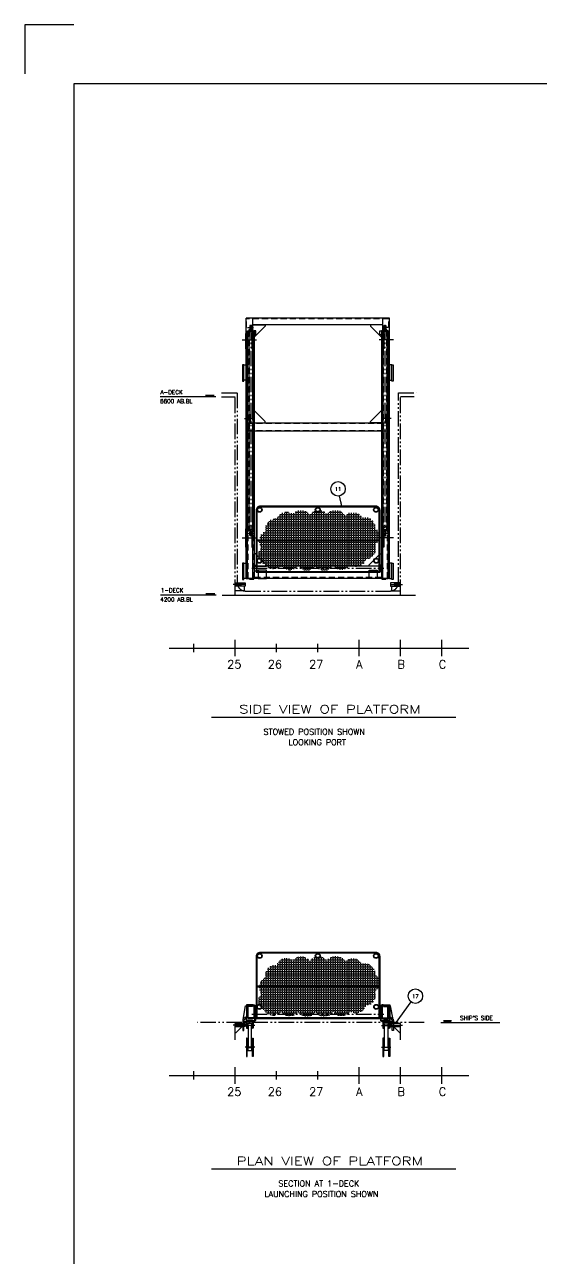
# Model space of a CAD drawing. Extents: x -1361 to 25435, y 363 to 30236.
# Drawn here: x -1361 to 4891, y 15300 to 30236 of the extents above; entities that cross this region are included whole.
import ezdxf
from ezdxf.enums import TextEntityAlignment as Align
from ezdxf.xclip import XClip

# ---------------------------------------------------------------- set-up
doc = ezdxf.new("R2010")
doc.units = 0
doc.header["$LTSCALE"] = 150
doc.header["$XCLIPFRAME"] = 0
for name, pattern in [('CENTER', [3, 2.5, -0.25, 0, -0.25]), ('DASHED', [0.75, 0.5, -0.25]), ('PHANTOM', [2.1, 1.25, -0.2, 0.125, -0.2, 0.125, -0.2])]:
    doc.linetypes.add(name, pattern=pattern)
doc.layers.get('0').update_dxf_attribs({"linetype": 'CONTINUOUS'})
for name, color, linetype in [('POSNR', 2, 'CONTINUOUS'), ('S0CO1', 1, 'CONTINUOUS'), ('S0CO2', 2, 'CONTINUOUS'), ('S0CO5', 4, 'CONTINUOUS'), ('S0DA1', 1, 'DASHED'), ('S0DIM', 2, 'CONTINUOUS'), ('S0PH1', 1, 'PHANTOM'), ('S0PH5', 4, 'PHANTOM'), ('S0TX2', 2, 'CONTINUOUS'), ('S0TX3', 3, 'CONTINUOUS')]:
    doc.layers.add(name, color=color, linetype=linetype)
doc.styles.add('18', font='romans', dxfattribs={"height": 180})
doc.styles.add('ROMANS', font='romans.shx', dxfattribs={"height": 50})
doc.dimstyles.get("Standard").update_dxf_attribs({"dimscale": 25, "dimtxt": 3, "dimasz": 2, "dimexe": 0.5, "dimexo": 1, "dimgap": 1, "dimtad": 1, "dimdsep": 46, "dimtxsty": 'ROMANS', "dimcen": 1.5, "dimclrd": 1, "dimclre": 1, "dimclrt": 2, "dimazin": 2, "dimtfac": 1, "dimtmove": 2, "dimatfit": 3, "dimfxl": 0.5, "dimtvp": 100, "dimtolj": 1, "dimarcsym": 0})
pattern_1 = [(0, (8015.67, -6958.665), (0, 27.94), [20.32, -7.62]), (90, (8015.67, -6958.665), (-27.94, 2e-15), [20.32, -7.62])]

# ---------------------------------------------------------------- blocks, each defined once
blk = doc.blocks.new('Dykkerplatt-brett-p')
at = {"linetype": 'ByBlock'}
h = blk.add_hatch(dxfattribs=at)
h.set_pattern_fill('ANGLE', color=0, scale=4, style=0)
h.set_pattern_definition(pattern_1)
h.paths.add_polyline_path([(693, 485, 0.520567), (535, 612, 0.520567), (335, 637, 0.520567), (110, 653, 0.520567), (-96, 643, 0.520567), (-299, 653, 0.520567), (-495, 599, 0.520567), (-628, 447, 0.293189), (-708, 340), (736, 340, 0.056891), (743, 367), (743, 402, 0.202974)])
h.paths.add_polyline_path([(736, 340), (-708, 340, 0.020215), (-709, 330), (732, 330, 0.022087)])
h.paths.add_polyline_path([(690, 282, 0.129879), (732, 330), (-709, 330, 0.176352), (-679, 251, 0.520567), (-647, 51, 0.152075), (-592, 0), (-483, 0, 0.105303), (-441, 32, 0.092042), (-409, 0), (-268, 0, 0.084173), (-238, 29, 0.078174), (-210, 0), (-54, 0, 0.078174), (-26, 29, 0.078174), (2, 0), (158, 0, 0.078174), (186, 29, 0.085821), (218, 0), (354, 0, 0.109091), (392, 38, 0.520567), (582, 108, 0.520567)])
h.paths.add_polyline_path([(354, 0), (218, 0, 0.293728)])
h.paths.add_polyline_path([(158, 0), (2, 0, 0.335762)])
h.paths.add_polyline_path([(-54, 0), (-210, 0, 0.335762)])
h.paths.add_polyline_path([(-268, 0), (-409, 0, 0.313953)])
h.paths.add_polyline_path([(-483, 0), (-592, 0, 0.22796)])
at = {"color": 0, "linetype": 'ByBlock'}
for p, q in [((743, 340), (-737, 340)), ((743, 330), (-737, 330))]:
    blk.add_line(p, q, dxfattribs=at)
at = {"color": 0, "linetype": 'PHANTOM'}
blk.add_line((-799, 0), (799, 0), dxfattribs=at)
at = {"color": 0, "linetype": 'ByBlock'}
for points in [[(-747, 700), (-747, -50), (753, -50), (753, 700, 0.414214), (703, 750), (-697, 750, 0.414214)], [(-737, 700), (-737, -40), (743, -40), (743, 700, 0.414214), (703, 740), (-697, 740, 0.414214)], [(-767, 101), (-767, -39, -0.414214), (-777, -49), (-837, -49, -0.414214), (-847, -39), (-847, 101, -0.414214), (-837, 111), (-777, 111, -0.414214)], [(-773, 101), (-773, -39, -0.414214), (-777, -43), (-837, -43, -0.414214), (-841, -39), (-841, 101, -0.414214), (-837, 105), (-777, 105, -0.414214)], [(773, 101), (773, -39, 0.414214), (783, -49), (843, -49, 0.414214), (853, -39), (853, 101, 0.414214), (843, 111), (783, 111, 0.414214)], [(779, 101), (779, -39, 0.414214), (783, -43), (843, -43, 0.414214), (847, -39), (847, 101, 0.414214), (843, 105), (783, 105, 0.414214)]]:
    blk.add_lwpolyline(points, format="xyb", close=True, dxfattribs=at)
for points in [[(-747, 38), (-747, -38), (-767, -38), (-767, 38)], [(753, 38), (753, -38), (773, -38), (773, 38)]]:
    blk.add_lwpolyline(points, close=True, dxfattribs=at)
for centre, radius in [((-704, 707), 30.1), ((-704, 707), 24.6), ((0, 707), 30.1), ((0, 707), 24.6), ((704, 707), 30.1), ((704, 707), 24.6), ((-707, 90), 30.1), ((-707, 90), 24.6), ((707, 90), 30.1), ((707, 90), 24.6)]:
    blk.add_circle(centre, radius, dxfattribs=at)
blk = doc.blocks.new('Dykkerplatt-føring-p')
at = {"color": 0, "linetype": 'PHANTOM'}
for p, q in [((-763, -135), (-879, -135)), ((769, -135), (885, -135)), ((-763, -399), (-879, -399)), ((769, -399), (885, -399))]:
    blk.add_line(p, q, dxfattribs=at)
at = {"color": 0, "linetype": 'ByBlock'}
for points in [[(-864, -86), (-904, -86), (-904, -61), (-874, 104), (-864, 104)], [(870, -86), (910, -86), (910, -61), (880, 104), (870, 104)], [(-803, -175), (-798, -175), (-798, -111), (-848, -111), (-848, -175), (-843, -175)], [(809, -175), (804, -175), (804, -95), (854, -95), (854, -175), (849, -175)], [(-843, -359), (-848, -359), (-848, -439), (-798, -439), (-798, -359), (-803, -359)], [(849, -359), (854, -359), (854, -439), (804, -439), (804, -359), (809, -359)]]:
    blk.add_lwpolyline(points, dxfattribs=at)
for points in [[(-784, 114), (-864, 114), (-864, -86), (-784, -86), (-784, -75), (-848, -75, -0.414214), (-858, -65), (-858, 93, -0.414214), (-848, 103), (-784, 103)], [(-784, -75), (-770, -75, 0.414214), (-762, -67), (-762, 95, 0.414214), (-770, 103), (-784, 103), (-784, 113), (-770, 113, -0.414214), (-752, 95), (-752, -67, -0.414214), (-770, -85), (-784, -85)], [(790, -75), (776, -75, -0.414214), (768, -67), (768, 95, -0.414214), (776, 103), (790, 103), (790, 113), (776, 113, 0.414214), (758, 95), (758, -67, 0.414214), (776, -85), (790, -85)], [(790, 114), (870, 114), (870, -86), (790, -86), (790, -75), (854, -75, 0.414214), (864, -65), (864, 93, 0.414214), (854, 103), (790, 103)], [(-894, -196), (-894, -75, -0.263447), (-884, -58), (-864, -46), (-872, -33), (-892, -45, 0.263447), (-909, -75), (-909, -196)], [(900, -196), (900, -75, 0.263447), (890, -58), (870, -46), (878, -33), (898, -45, -0.263447), (915, -75), (915, -196)]]:
    blk.add_lwpolyline(points, format="xyb", close=True, dxfattribs=at)
for points in [[(-848, 64), (-848, -36), (-858, -36), (-858, 64)], [(-789, 103), (-789, 95), (-839, 95), (-839, 103)], [(795, 103), (795, 95), (845, 95), (845, 103)], [(854, 64), (854, -36), (864, -36), (864, 64)], [(-864, -86), (-864, -169), (-854, -169), (-854, -86)], [(-854, -165), (-848, -165), (-848, -121), (-854, -121)], [(-843, -402), (-803, -402), (-803, -134), (-843, -134)], [(-791, -67), (-791, -75), (-841, -75), (-841, -67)], [(-792, -165), (-798, -165), (-798, -121), (-792, -121)], [(-782, -86), (-782, -169), (-792, -169), (-792, -86)], [(788, -86), (788, -169), (798, -169), (798, -86)], [(797, -67), (797, -75), (847, -75), (847, -67)], [(798, -165), (804, -165), (804, -105), (798, -105)], [(849, -402), (809, -402), (809, -117), (849, -117)], [(860, -165), (854, -165), (854, -105), (860, -105)], [(870, -86), (870, -169), (860, -169), (860, -86)], [(-864, -509), (-854, -509), (-854, -289), (-864, -289)], [(-782, -509), (-792, -509), (-792, -289), (-782, -289)], [(788, -509), (798, -509), (798, -289), (788, -289)], [(870, -509), (860, -509), (860, -289), (870, -289)], [(-854, -429), (-848, -429), (-848, -369), (-854, -369)], [(-792, -429), (-798, -429), (-798, -369), (-792, -369)], [(798, -429), (804, -429), (804, -369), (798, -369)], [(860, -429), (854, -429), (854, -369), (860, -369)]]:
    blk.add_lwpolyline(points, close=True, dxfattribs=at)
blk = doc.blocks.new('*X13')
at = {"color": 0}
for p, q in [((13410, 17177), (13450, 17217)), ((13439, 17177), (13479, 17217)), ((13467, 17177), (13507, 17217)), ((13495, 17177), (13535, 17217)), ((13523, 17177), (13563, 17217)), ((13552, 17177), (13592, 17217))]:
    blk.add_line(p, q, dxfattribs=at)
blk = doc.blocks.new('TYKK')
at = {"layer": 'S0CO1'}
for p, q in [((-2.04, 0.82), (2.04, 0.82)), ((-2.04, 0), (2.04, 0))]:
    blk.add_line(p, q, dxfattribs=at)
at = {"layer": 'S0CO1', "xscale": 0.0204, "yscale": 0.0204, "zscale": 0.0204}
blk.add_blockref('*X13', (-275.41, -350.41), dxfattribs=at)
blk = doc.blocks.new('KNE-150-1')
at = {"layer": 'S0CO1', "color": 0}
blk.add_lwpolyline([(0, 0), (0, -150), (15, -150), (150, -15), (150, 0)], close=True, dxfattribs=at)
blk = doc.blocks.new('Dykkerplatt-føring-e')
at = {"layer": 'S0CO1'}
for p, q in [((867, 3025), (-867, 3025)), ((-867, -125), (-867, 3025)), ((-787, 1801), (-787, 3025)), ((787, 1801), (787, 3025)), ((867, -125), (867, 3025)), ((787, 2945), (-787, 2945)), ((-855, 1761), (855, 1761)), ((-855, 1661), (855, 1661)), ((-787, -125), (-787, 1701)), ((787, -125), (787, 1701)), ((-867, -125), (-787, -125)), ((867, -125), (787, -125))]:
    blk.add_line(p, q, dxfattribs=at)
for points in [[(-869, 2656), (-869, 2840), (-859, 2840), (-859, 2656)], [(-787, 2656), (-787, 2840), (-797, 2840), (-797, 2656)], [(787, 2656), (787, 2840), (797, 2840), (797, 2656)], [(869, 2656), (869, 2840), (859, 2840), (859, 2656)], [(-912, 2264), (-897, 2264), (-897, 2460), (-912, 2460)], [(-897, 2460), (-867, 2460), (-867, 2275), (-897, 2275)], [(897, 2460), (867, 2460), (867, 2275), (897, 2275)], [(912, 2264), (897, 2264), (897, 2460), (912, 2460)], [(-867, 1619), (-867, 1861), (-855, 1861), (-855, 1619)], [(-831, 1761), (-831, 1861), (-819, 1861), (-819, 1761)], [(831, 1761), (831, 1861), (819, 1861), (819, 1761)], [(867, 1619), (867, 1861), (855, 1861), (855, 1619)], [(-869, 256), (-869, 476), (-859, 476), (-859, 256)], [(-787, 256), (-787, 476), (-797, 476), (-797, 256)], [(787, 256), (787, 476), (797, 476), (797, 256)], [(869, 256), (869, 476), (859, 476), (859, 256)], [(-912, -136), (-897, -136), (-897, 60), (-912, 60)], [(-897, 60), (-867, 60), (-867, -125), (-897, -125)], [(897, 60), (867, 60), (867, -125), (897, -125)], [(912, -136), (897, -136), (897, 60), (912, 60)]]:
    blk.add_lwpolyline(points, close=True, dxfattribs=at)
at = {"layer": 'S0DA1'}
for p, q in [((-861, -125), (-861, 3025)), ((861, 3019), (-861, 3019)), ((861, -125), (861, 3025)), ((-855, 1755), (855, 1755)), ((-855, 1668), (855, 1668))]:
    blk.add_line(p, q, dxfattribs=at)
at = {"layer": 'S0PH1'}
for p, q in [((-914, 2766), (-741, 2766)), ((914, 2766), (741, 2766)), ((-888, 1811), (-797, 1811)), ((888, 1811), (797, 1811)), ((-914, 366), (-741, 366)), ((914, 366), (741, 366))]:
    blk.add_line(p, q, dxfattribs=at)
at = {"layer": 'S0CO1', "xscale": -1}
for p, rotation in [((-787, 2945), 90), ((787, 1761), 270)]:
    blk.add_blockref('KNE-150-1', p, dxfattribs=dict(at, rotation=rotation))
at = {"layer": 'S0CO1'}
for p, rotation in [((787, 2945), 270), ((-787, 1761), 90)]:
    blk.add_blockref('KNE-150-1', p, dxfattribs=dict(at, rotation=rotation))
blk = doc.blocks.new('Dykkerplatt-senkearm-e')
at = {"layer": 'S0CO1'}
for p, q in [((770, 25), (-770, 25)), ((770, -125), (-770, -125))]:
    blk.add_line(p, q, dxfattribs=at)
for points in [[(-770, -125), (-850, -125), (-850, 2875), (-770, 2875)], [(-770, 2825), (-750, 2825), (-750, 2875), (-770, 2875)], [(770, 2825), (750, 2825), (750, 2875), (770, 2875)], [(770, -125), (850, -125), (850, 2875), (770, 2875)], [(-825, -133), (-775, -133), (-775, -125), (-825, -125)], [(-720, -125), (-620, -125), (-620, -25), (-720, -25)], [(720, -125), (620, -125), (620, -25), (720, -25)], [(775, -133), (825, -133), (825, -125), (775, -125)]]:
    blk.add_lwpolyline(points, close=True, dxfattribs=at)
at = {"layer": 'S0DA1'}
for p, q in [((-844, -125), (-844, 2875)), ((-776, -125), (-776, 2875)), ((776, -125), (776, 2875)), ((844, -125), (844, 2875)), ((770, -113), (-770, -113))]:
    blk.add_line(p, q, dxfattribs=at)
at = {"layer": 'S0CO1', "rotation": 90}
blk.add_blockref('KNE-150-1', (-770, 25), dxfattribs=at)
at = {"layer": 'S0CO1', "xscale": -1, "rotation": 270}
blk.add_blockref('KNE-150-1', (770, 25), dxfattribs=at)
blk = doc.blocks.new('Dykkerplatt-brett-VERTIKALT')
at = {"linetype": 'ByBlock'}
h = blk.add_hatch(dxfattribs=at)
h.set_pattern_fill('ANGLE', color=0, scale=4, style=0)
h.set_pattern_definition(pattern_1)
h.paths.add_polyline_path([(693, 485, 0.520567), (535, 612, 0.520567), (335, 637, 0.520567), (110, 653, 0.520567), (-96, 643, 0.520567), (-299, 653, 0.520567), (-495, 599, 0.520567), (-628, 447, 0.293189), (-708, 340), (736, 340, 0.056891), (743, 367), (743, 402, 0.202974)])
h.paths.add_polyline_path([(736, 340), (-708, 340, 0.020215), (-709, 330), (732, 330, 0.022087)])
h.paths.add_polyline_path([(690, 282, 0.129879), (732, 330), (-709, 330, 0.176352), (-679, 251, 0.520567), (-647, 51, 0.152075), (-592, 0), (-483, 0, 0.105303), (-441, 32, 0.092042), (-409, 0), (-268, 0, 0.084173), (-238, 29, 0.078174), (-210, 0), (-54, 0, 0.078174), (-26, 29, 0.078174), (2, 0), (158, 0, 0.078174), (186, 29, 0.085821), (218, 0), (354, 0, 0.109091), (392, 38, 0.520567), (582, 108, 0.520567)])
h.paths.add_polyline_path([(354, 0), (218, 0, 0.293728)])
h.paths.add_polyline_path([(158, 0), (2, 0, 0.335762)])
h.paths.add_polyline_path([(-54, 0), (-210, 0, 0.335762)])
h.paths.add_polyline_path([(-268, 0), (-409, 0, 0.313953)])
h.paths.add_polyline_path([(-483, 0), (-592, 0, 0.22796)])
at = {"color": 0, "linetype": 'ByBlock'}
for p, q in [((743, 340), (-737, 340)), ((743, 330), (-737, 330))]:
    blk.add_line(p, q, dxfattribs=at)
at = {"color": 0, "linetype": 'PHANTOM'}
blk.add_line((-799, 0), (799, 0), dxfattribs=at)
at = {"color": 0, "linetype": 'ByBlock'}
for points in [[(-747, 700), (-747, -50), (753, -50), (753, 700, 0.414214), (703, 750), (-697, 750, 0.414214)], [(-737, 700), (-737, -40), (743, -40), (743, 700, 0.414214), (703, 740), (-697, 740, 0.414214)]]:
    blk.add_lwpolyline(points, format="xyb", close=True, dxfattribs=at)
for points in [[(-747, 37), (-747, -38), (-767, -38), (-767, 37)], [(753, 37), (753, -38), (773, -38), (773, 37)]]:
    blk.add_lwpolyline(points, close=True, dxfattribs=at)
for centre, radius in [((-704, 707), 30.1), ((-704, 707), 24.6), ((0, 707), 30.1), ((0, 707), 24.6), ((704, 707), 30.1), ((704, 707), 24.6), ((-707, 90), 30.1), ((-707, 90), 24.6), ((707, 90), 30.1), ((707, 90), 24.6)]:
    blk.add_circle(centre, radius, dxfattribs=at)
blk = doc.blocks.new('ST10011')
at = {"layer": 'S0CO1'}
for p, q in [((4.24, 0.65), (-0.08, 0.65)), ((0, 0), (0.65, 0.65)), ((0.6, 0), (1.25, 0.65)), ((1.2, 0), (1.85, 0.65)), ((1.8, 0), (2.45, 0.65)), ((2.4, 0), (3.05, 0.65)), ((3, 0), (3.65, 0.65))]:
    blk.add_line(p, q, dxfattribs=at)
blk = doc.blocks.new('sylinder-40-20-2325')
at = {"color": 0, "linetype": 'PHANTOM'}
for p, q in [((35, 0), (-2528, 0)), ((-2493, 41), (-2493, -33)), ((0, 41), (0, -33))]:
    blk.add_line(p, q, dxfattribs=at)
at = {"color": 0, "linetype": 'DASHED'}
for p, q in [((-2504, -12), (-2504, 12)), ((-2484, -12), (-2484, 12)), ((-34, 20), (-2443, 20)), ((-10, -12), (-10, 12)), ((10, -12), (10, 12)), ((-34, -20), (-2443, -20))]:
    blk.add_line(p, q, dxfattribs=at)
at = {"color": 0, "linetype": 'ByBlock'}
for p, q in [((-2467, 10), (-2467, -10)), ((-2453, 10), (-2467, 10)), ((-2453, 23), (-2451, 25)), ((-2453, 23), (-2453, 0)), ((-2453, -23), (-2453, 0)), ((-2451, 25), (-2451, 0)), ((-26, 25), (-2451, 25)), ((-2451, -25), (-2451, 0)), ((-2443, 0), (-2443, 25)), ((-2443, 0), (-2443, -25)), ((-34, 0), (-34, 25)), ((-29, 24), (-34, 24)), ((-29, 21), (-34, 21)), ((-29, 16), (-34, 16)), ((-29, 8), (-34, 8)), ((-34, 0), (-34, -25)), ((-29, 0), (-29, 25)), ((-29, 0), (-29, -25)), ((-26, 25), (-26, 0)), ((-26, -25), (-26, 0)), ((-2453, -10), (-2467, -10)), ((-2453, -23), (-2451, -25)), ((-26, -25), (-2451, -25)), ((-29, -8), (-34, -8)), ((-29, -16), (-34, -16)), ((-29, -21), (-34, -21)), ((-29, -24), (-34, -24))]:
    blk.add_line(p, q, dxfattribs=at)
for points in [[(-2467, -12), (-2519, -12), (-2519, 12), (-2467, 12)], [(-26, -12), (25, -12), (25, 12), (-26, 12)]]:
    blk.add_lwpolyline(points, close=True, dxfattribs=at)
for centre in [(-2408, 0), (-45, 0)]:
    blk.add_circle(centre, 11, dxfattribs=at)
blk = doc.blocks.new('POS1')
at = {"layer": 'POSNR'}
blk.add_circle((0, 0), 175, dxfattribs=at)
at = {"layer": 'POSNR', "color": 2, "style": 'ROMANS'}
blk.add_attdef('POS', text='', height=90, dxfattribs=at).set_placement((0, -50), align=Align.CENTER)
blk = doc.blocks.new('A$C64097268')
for p, q in [((-2759, 0), (35129, 0)), ((-2500, -100), (-2500, 100)), ((-2000, -50), (-2000, 50)), ((-1500, -50), (-1500, 50)), ((-1000, -50), (-1000, 50)), ((-500, -50), (-500, 50)), ((0, -100), (0, 100)), ((500, -50), (500, 50)), ((1000, -50), (1000, 50)), ((1500, -50), (1500, 50)), ((2000, -50), (2000, 50)), ((2500, -100), (2500, 100)), ((3000, -50), (3000, 50)), ((3500, -50), (3500, 50)), ((4000, -50), (4000, 50)), ((4500, -50), (4500, 50)), ((5000, -100), (5000, 100)), ((5500, -50), (5500, 50)), ((6000, -50), (6000, 50)), ((6500, -50), (6500, 50)), ((7000, -50), (7000, 50)), ((7500, -100), (7500, 100)), ((8000, -50), (8000, 50)), ((8500, -50), (8500, 50)), ((9000, -50), (9000, 50)), ((9500, -50), (9500, 50)), ((10000, -100), (10000, 100)), ((10500, -50), (10500, 50)), ((11000, -50), (11000, 50)), ((11500, -50), (11500, 50)), ((12000, -50), (12000, 50)), ((12500, -100), (12500, 100)), ((13000, -50), (13000, 50)), ((13500, -50), (13500, 50)), ((14000, -100), (14000, 100)), ((14500, -100), (14500, 100)), ((15000, -100), (15000, 100)), ((15500, -100), (15500, 100)), ((16000, -100), (16000, 100)), ((16500, -100), (16500, 100)), ((17000, -100), (17000, 100)), ((17500, -100), (17500, 100)), ((18000, -100), (18000, 100)), ((18500, -100), (18500, 100)), ((19000, -50), (19000, 50)), ((19500, -50), (19500, 50)), ((20000, -100), (20000, 100)), ((20500, -50), (20500, 50)), ((21000, -50), (21000, 50)), ((21500, -50), (21500, 50)), ((22000, -50), (22000, 50)), ((22500, -100), (22500, 100)), ((23000, -50), (23000, 50)), ((23500, -50), (23500, 50)), ((24000, -50), (24000, 50)), ((24500, -50), (24500, 50)), ((25000, -100), (25000, 100)), ((25500, -50), (25500, 50)), ((26000, -50), (26000, 50)), ((26500, -50), (26500, 50)), ((27000, -50), (27000, 50)), ((27500, -100), (27500, 100)), ((28000, -50), (28000, 50)), ((28500, -50), (28500, 50)), ((29000, -50), (29000, 50)), ((29500, -50), (29500, 50)), ((30000, -100), (30000, 100)), ((30500, -50), (30500, 50)), ((31000, -50), (31000, 50)), ((31500, -50), (31500, 50)), ((32000, -50), (32000, 50)), ((32500, -100), (32500, 100)), ((33000, -50), (33000, 50)), ((33500, -50), (33500, 50)), ((34000, -50), (34000, 50)), ((34500, -50), (34500, 50)), ((35000, -100), (35000, 100))]:
    blk.add_line(p, q)
at = {"layer": 'S0TX2', "style": '18'}
for s, p in [('-5', (-2673, -247)), ('0', (-16, -247)), ('5', (2495, -247)), ('10', (4886, -247)), ('15', (7397, -247)), ('20', (9883, -247)), ('25', (12404, -247)), ('26', (12895, -247)), ('27', (13395, -247)), ('28', (18837, -247)), ('29', (19337, -247)), ('30', (19823, -247)), ('35', (22392, -247)), ('40', (24880, -247)), ('45', (27391, -247)), ('50', (29950, -247)), ('55', (32404, -247)), ('60', (34904, -247))]:
    blk.add_text(s, height=100, dxfattribs=at).set_placement(p)
at = {"layer": 'S0TX3', "style": '18'}
for s, p in [('A', (13963, -247)), ('B', (14463, -247)), ('C', (14963, -247)), ('D', (15463, -247)), ('E', (15963, -247)), ('F', (16463, -247)), ('G', (16963, -247)), ('H', (17463, -247)), ('I', (17989, -247)), ('J', (18445, -247))]:
    blk.add_text(s, height=100, dxfattribs=at).set_placement(p)

msp = doc.modelspace()

# ---------------------------------------------------------------- linework, layer by layer
at = {"color": 2}
msp.add_lwpolyline([(-767.59, 30236.283), (-1360.998, 30236.283), (-1360.998, 29642.875)], dxfattribs=at)
at = {"layer": 'S0CO1', "color": 6}
for p, q in [((-767.59, 29520.842), (-767.59, 819.623)), ((24945.516, 29520.842), (-767.59, 29520.842))]:
    msp.add_line(p, q, dxfattribs=at)
at = {"layer": 'S0CO1'}
for p, q in [((1410.116, 24128.165), (1342.116, 24128.165)), ((1296.116, 23380.33), (1186.116, 23380.33)), ((1296.116, 23439.199), (1296.116, 23380.33)), ((3076.116, 23439.199), (3076.116, 23380.33)), ((3076.116, 23380.33), (3186.116, 23380.33))]:
    msp.add_line(p, q, dxfattribs=at)
for points in [[(1261.116, 23454.199), (1186.116, 23454.199), (1186.116, 23464.199), (1261.116, 23464.199)], [(3111.116, 23454.199), (3186.116, 23454.199), (3186.116, 23464.199), (3111.116, 23464.199)], [(1261.116, 18119.679), (1186.116, 18119.679), (1186.116, 18129.679), (1261.116, 18129.679)], [(1186.424, 18104.679), (1261.424, 18104.679), (1261.424, 18097.179), (1193.924, 18029.679), (1186.424, 18029.679)], [(3185.808, 18104.679), (3110.808, 18104.679), (3110.808, 18097.179), (3178.308, 18029.679), (3185.808, 18029.679)]]:
    msp.add_lwpolyline(points, close=True, dxfattribs=at)
at = {"layer": 'S0CO2'}
for points in [[(1306.116, 23439.199), (1186.116, 23439.199), (1186.116, 23479.199), (1306.116, 23479.199)], [(3066.116, 23439.199), (3186.116, 23439.199), (3186.116, 23479.199), (3066.116, 23479.199)], [(1306.116, 18104.679), (1186.116, 18104.679), (1186.116, 18144.679), (1306.116, 18144.679)], [(3066.116, 18104.679), (3186.116, 18104.679), (3186.116, 18144.679), (3066.116, 18144.679)]]:
    msp.add_lwpolyline(points, close=True, dxfattribs=at)
at = {"layer": 'S0CO5'}
msp.add_line((1028.278, 23329.199), (3369.336, 23329.199), dxfattribs=at)
at = {"layer": 'S0DIM', "color": 1}
for points in [[(950.494, 25729.199), (278.909, 25729.199)], [(954.721, 23329.199), (283.137, 23329.199)]]:
    msp.add_lwpolyline(points, dxfattribs=at)
at = {"layer": 'S0PH1'}
for p, q in [((1312.42, 23459.199), (1160.206, 23459.199)), ((3059.812, 23459.199), (3212.026, 23459.199)), ((1312.42, 18124.679), (1160.206, 18124.679)), ((3059.812, 18124.679), (3212.026, 18124.679))]:
    msp.add_line(p, q, dxfattribs=at)
msp.add_lwpolyline([(1019.823, 25779.199), (1211.116, 25779.199), (1211.116, 23479.199, 0.414213562), (1311.116, 23379.199), (3061.116, 23379.199, 0.414213562), (3161.116, 23479.199), (3161.116, 25779.199), (3382.297, 25779.199)], format="xyb", dxfattribs=at)
at = {"layer": 'S0PH5'}
for p, q in [((1019.823, 25729.199), (1186.116, 25729.199)), ((1186.116, 23329.199), (1186.116, 25729.199)), ((3186.116, 23329.199), (3186.116, 25729.199)), ((3352.409, 25729.199), (3186.116, 25729.199)), ((3473.234, 18154.679), (729.43, 18154.679)), ((1186.116, 17944.679), (1186.116, 18154.679)), ((3186.116, 17944.679), (3186.116, 18154.679))]:
    msp.add_line(p, q, dxfattribs=at)
at = {"layer": 'S0TX2', "color": 1}
for p, q in [((3856.896, 21848.771), (899.9, 21848.771)), ((3676.59, 18154.679), (4389.427, 18154.679)), ((3856.896, 16378.802), (899.9, 16378.802))]:
    msp.add_line(p, q, dxfattribs=at)

# ---------------------------------------------------------------- block references
at = {"layer": 'S0CO1'}
for name, p in [('Dykkerplatt-føring-e', (2186.116, 23655.805)), ('Dykkerplatt-senkearm-e', (2186.116, 23655.805)), ('Dykkerplatt-brett-VERTIKALT', (2186.116, 23655.805)), ('Dykkerplatt-brett-p', (2186.116, 18254.065)), ('Dykkerplatt-føring-p', (2186.116, 18254.065))]:
    msp.add_blockref(name, p, dxfattribs=at)
at = {"layer": 'S0CO1', "rotation": 90}
msp.add_blockref('sylinder-40-20-2325', (1376.116, 26568.805), dxfattribs=at)
at = {"layer": 'S0CO1', "xscale": -1, "rotation": 270}
msp.add_blockref('sylinder-40-20-2325', (2996.116, 26568.805), dxfattribs=at)
at = {"layer": 'S0CO1', "linetype": 'CENTER'}
ref = msp.add_blockref('A$C64097268', (-11313.884, 22688.846), dxfattribs=at)
XClip(ref).set_block_clipping_path([(11699.410217649, -312.5457374218), (15328.4782460998, 151.0262488693)])
ref = msp.add_blockref('A$C64097268', (-11313.884, 17514.326), dxfattribs=at)
XClip(ref).set_block_clipping_path([(11699.410217649, -312.5457374218), (15328.4782460998, 151.0262488693)])
at = {"layer": 'S0DIM', "xscale": 25, "yscale": 25, "zscale": 25}
for p in [(827.905, 25729.199), (832.132, 23329.199)]:
    msp.add_blockref('ST10011', p, dxfattribs=at)
at = {"layer": 'S0TX2'}
ref = msp.add_blockref('POS1', (2430.82, 24616.06), dxfattribs=dict(at, xscale=0.5, yscale=0.5, zscale=0.5))
ref.add_attrib('POS', '11', dxfattribs={"layer": 'POSNR', "height": 45, "style": 'ROMANS'}).set_placement((2430.82, 24591.06), align=Align.CENTER)
ref = msp.add_blockref('POS1', (3367.446, 18474.514), dxfattribs=dict(at, xscale=0.5, yscale=0.5, zscale=0.5))
ref.add_attrib('POS', '17', dxfattribs={"layer": 'POSNR', "height": 45, "style": 'ROMANS'}).set_placement((3367.446, 18449.514), align=Align.CENTER)
at = {"layer": 'S0TX2', "xscale": -23.625, "yscale": 23.625, "zscale": 23.625}
msp.add_blockref('TYKK', (3754.848, 18154.679), dxfattribs=at)

# ---------------------------------------------------------------- texts
at = {"layer": 'S0TX2', "style": 'ROMANS'}
for s, height, p in [('A-DECK', 50, (281.633, 25762.056)), ('6600 AB.BL', 50, (276.541, 25652.321)), ('4200 AB.BL', 50, (280.768, 23252.321)), ('1-DECK', 50, (285.86, 23362.056)), ('STOWED POSITION SHOWN', 71, (1529.504, 21639.617)), ('LOOKING PORT', 71, (1829.762, 21512.324)), ("SHIP'S SIDE", 50, (3907.932, 18184.808)), ('SECTION AT 1-DECK', 71, (1708.739, 16169.648)), ('LAUNCHING POSITION SHOWN', 71, (1538.938, 16042.355))]:
    msp.add_text(s, height=height, dxfattribs=at).set_placement(p)
at = {"layer": 'S0TX2', "color": 4, "style": 'ROMANS', "width": 1.35}
for s, p in [('SIDE VIEW OF PLATFORM ', (2378.398, 21947.967)), ('PLAN VIEW OF PLATFORM ', (2378.398, 16477.997))]:
    msp.add_text(s, height=99.4, dxfattribs=at).set_placement(p, align=Align.MIDDLE)

# ---------------------------------------------------------------- leaders
at = {"layer": 'S0CO1'}
for points in [[(2478.68, 24405.805), (2450.241, 24530.742)], [(3126.116, 18144.679), (3315.778, 18403.897)]]:
    msp.add_leader(points, dimstyle='STANDARD', override={"dimgap": 1, "dimtad": 0}, dxfattribs=at)

doc.saveas('drawing.dxf')
